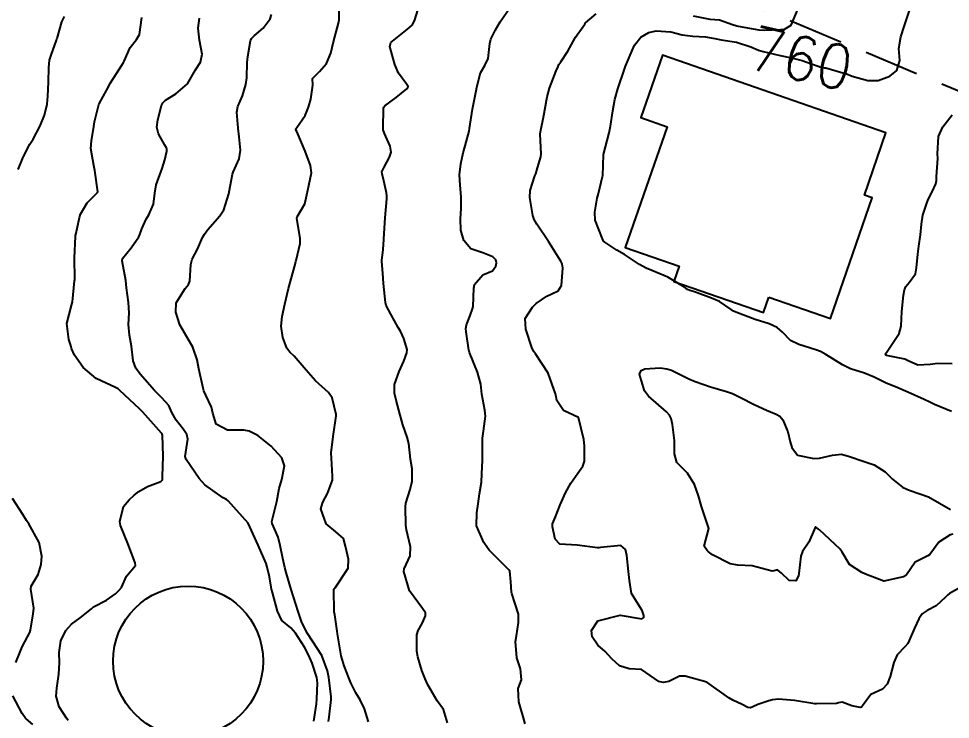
# Model space of a CAD drawing. Header units: metres. Extents: x 298520 to 308411, y 7433745 to 7450750.
# Drawn here: x 304308.5 to 304393.5, y 7439931.2 to 7439995.2 of the extents above; entities that cross this region are included whole.
import ezdxf
from ezdxf.enums import TextEntityAlignment as Align

# ---------------------------------------------------------------- set-up
doc = ezdxf.new("R2010")
doc.units = ezdxf.units.M
doc.header["$LTSCALE"] = 10
doc.linetypes.add('DASHED', pattern=[0.75, 0.5, -0.25])
for name, color, linetype in [('Cotas', 45, 'Continuous'), ('Curvas de Nivel 1m', 11, 'Continuous'), ('Curvas de Nivel 5m', 15, 'Continuous'), ('Edificações', 30, 'Continuous'), ('Vias Secundárias', 230, 'DASHED')]:
    doc.layers.add(name, color=color, linetype=linetype)
doc.styles.add('Style-STANDARD', font='STANDARD.shx')

msp = doc.modelspace()

# ---------------------------------------------------------------- linework, layer by layer
at = {"layer": 'Curvas de Nivel 1m', "flags": 128}
for points, elevation in [([(304340.431, 7439931.008), (304340.054, 7439932.209), (304339.679, 7439933.016), (304339.269, 7439933.644), (304338.814, 7439934.563), (304338.635, 7439935.03), (304338.208, 7439936.128), (304337.944, 7439937.041), (304337.851, 7439937.575), (304337.611, 7439939.046), (304337.576, 7439939.287), (304337.35, 7439940.78), (304337.308, 7439941.05), (304337.301, 7439941.103), (304337.276, 7439943.051), (304337.298, 7439943.136), (304337.385, 7439943.232), (304338.557, 7439945.033), (304338.596, 7439945.852), (304338.318, 7439947.037), (304338.137, 7439947.736), (304337.446, 7439948.347), (304336.567, 7439949.059), (304336.095, 7439950.435), (304336.255, 7439951.062), (304336.697, 7439951.845), (304337.133, 7439953.054), (304337.154, 7439953.406), (304337.038, 7439955.055), (304337.031, 7439955.555), (304337.202, 7439957.054), (304337.467, 7439958.937), (304337.475, 7439959.041), (304337.11, 7439960.569), (304336.788, 7439961.052), (304335.609, 7439962.125), (304334.752, 7439963.079), (304333.636, 7439964.353), (304333.265, 7439964.721), (304332.97, 7439965.1), (304332.602, 7439966.056), (304332.461, 7439967.108), (304332.551, 7439967.976), (304332.805, 7439969.103), (304333.147, 7439970.538), (304333.287, 7439971.096), (304333.377, 7439971.436), (304333.738, 7439972.741), (304333.806, 7439973.025), (304333.822, 7439973.089), (304334.192, 7439974.653), (304334.2, 7439975.086), (304333.904, 7439976.966), (304333.928, 7439977.089), (304334.628, 7439978.254), (304334.805, 7439979.08), (304334.972, 7439979.928), (304335.225, 7439981.076), (304335.148, 7439981.772), (304334.663, 7439983.082), (304333.881, 7439984.875), (304333.814, 7439985.023), (304333.814, 7439985.091), (304333.884, 7439985.24), (304334.66, 7439986.317), (304334.946, 7439987.08), (304335.178, 7439987.813), (304335.343, 7439989.076), (304335.326, 7439989.689), (304335.946, 7439990.341), (304336.603, 7439991.06), (304337.007, 7439992.015), (304337.243, 7439993.051), (304337.697, 7439994.742), (304337.757, 7439995.044), (304337.71, 7439996.735)], 756), ([(304347.622, 7439930.924), (304347.251, 7439932.14), (304346.671, 7439932.936), (304345.834, 7439934.387), (304345.584, 7439934.947), (304345.294, 7439935.706), (304344.912, 7439936.954), (304344.817, 7439937.456), (304344.824, 7439938.955), (304344.952, 7439939.338), (304345.344, 7439940.057), (304345.617, 7439940.681), (304345.609, 7439940.947), (304345.359, 7439941.335), (304344.171, 7439942.962), (304343.638, 7439944.731), (304343.69, 7439944.967), (304344.219, 7439946.164), (304344.245, 7439946.962), (304343.889, 7439948.526), (304343.819, 7439948.966), (304343.799, 7439950.638), (304343.843, 7439950.966), (304344.239, 7439952.215), (304344.413, 7439952.961), (304344.392, 7439954.084), (304344.26, 7439954.963), (304344.102, 7439956.407), (304343.956, 7439956.966), (304343.564, 7439958.105), (304343.364, 7439958.766), (304343.314, 7439958.974), (304342.959, 7439960.352), (304342.808, 7439960.982), (304342.809, 7439961.778), (304343.222, 7439962.976), (304343.632, 7439963.907), (304343.934, 7439964.673), (304343.949, 7439964.967), (304343.653, 7439965.965), (304343.33, 7439966.645), (304343.134, 7439966.978), (304342.459, 7439968.21), (304342.05, 7439968.995), (304341.972, 7439969.272), (304341.795, 7439970.999), (304341.727, 7439971.944), (304341.651, 7439973.001), (304341.655, 7439973.09), (304341.754, 7439974.085), (304341.832, 7439974.999), (304341.836, 7439975.071), (304341.937, 7439976.998), (304342.084, 7439978.72), (304342.103, 7439978.996), (304342.078, 7439979.258), (304341.827, 7439980.368), (304341.662, 7439981.002), (304341.64, 7439981.197), (304341.842, 7439981.623), (304342.328, 7439982.521), (304342.488, 7439982.991), (304342.408, 7439983.531), (304341.88, 7439984.69), (304341.765, 7439985.001), (304341.762, 7439985.123), (304341.787, 7439987.001), (304341.811, 7439987.094), (304341.906, 7439987.196), (304342.953, 7439987.949), (304343.93, 7439988.76), (304344.022, 7439988.879), (304344.027, 7439988.969), (304343.935, 7439989.153), (304343.152, 7439990.189), (304342.837, 7439990.987), (304342.37, 7439992.601), (304342.474, 7439992.993), (304343.995, 7439994.204), (304344.416, 7439994.548), (304344.613, 7439994.964), (304344.941, 7439996.034)], 757), ([(304354.699, 7439930.835), (304354.487, 7439931.594), (304354.117, 7439932.841), (304354.056, 7439934.061), (304354.365, 7439934.839), (304354.289, 7439935.849), (304353.938, 7439936.844), (304353.829, 7439938.344), (304353.907, 7439938.844), (304354.113, 7439940.074), (304354.088, 7439940.843), (304353.5, 7439942.73), (304353.472, 7439942.849), (304353.392, 7439943.77), (304353.313, 7439944.762), (304353.261, 7439944.852), (304351.43, 7439946.669), (304351.27, 7439946.882), (304350.939, 7439947.384), (304350.283, 7439948.892), (304350.295, 7439950.061), (304350.414, 7439950.891), (304350.553, 7439951.823), (304350.724, 7439952.888), (304350.756, 7439953.642), (304350.805, 7439954.887), (304350.832, 7439955.589), (304350.817, 7439956.887), (304350.902, 7439957.537), (304351.095, 7439958.885), (304351.032, 7439959.431), (304350.761, 7439960.888), (304350.678, 7439961.819), (304350.362, 7439962.893), (304349.641, 7439964.696), (304349.591, 7439964.849), (304349.577, 7439964.901), (304349.326, 7439966.572), (304349.31, 7439966.905), (304349.357, 7439967.216), (304349.681, 7439968.081), (304349.915, 7439968.673), (304349.957, 7439968.897), (304350.024, 7439970.582), (304350.09, 7439970.896), (304350.838, 7439971.777), (304351.732, 7439972.162), (304352.034, 7439972.58), (304352.094, 7439972.875), (304352.04, 7439973.169), (304351.748, 7439973.42), (304350.86, 7439973.781), (304349.756, 7439974.172), (304349.128, 7439974.906), (304348.831, 7439975.851), (304348.802, 7439976.91), (304348.882, 7439977.824), (304348.888, 7439978.909), (304348.774, 7439979.96), (304348.725, 7439980.911), (304348.848, 7439981.91), (304349.07, 7439982.908), (304349.227, 7439983.548), (304349.599, 7439984.903), (304349.648, 7439985.139), (304349.903, 7439986.9), (304350.253, 7439988.572), (304350.305, 7439988.896), (304350.635, 7439990.204), (304351.029, 7439990.889), (304351.32, 7439991.529), (304351.492, 7439992.885), (304351.591, 7439993.28), (304351.996, 7439994.146), (304352.421, 7439994.874), (304353.308, 7439996.153)], 758), ([(304394.2, 7439943.177), (304393.386, 7439942.718), (304393.194, 7439942.573), (304393.014, 7439942.384), (304392.17, 7439941.593), (304391.364, 7439941.168), (304390.904, 7439940.86), (304390.589, 7439940.408), (304390.196, 7439939.56), (304389.702, 7439938.416), (304389.579, 7439938.167), (304389.325, 7439937.867), (304388.621, 7439937.122), (304388.328, 7439936.435), (304387.988, 7439935.137), (304387.704, 7439934.444), (304387.278, 7439933.98), (304386.225, 7439933.509), (304385.446, 7439932.468), (304385.369, 7439932.361), (304385.26, 7439932.305), (304384.5, 7439932.481), (304383.591, 7439932.82), (304383.265, 7439932.733), (304383.075, 7439932.692), (304381.264, 7439932.646), (304381.129, 7439932.657), (304379.267, 7439932.952), (304377.795, 7439933.088), (304377.267, 7439933.027), (304376.915, 7439932.925), (304375.908, 7439932.584), (304375.468, 7439932.379), (304375.258, 7439932.274), (304374.994, 7439932.329), (304374.485, 7439932.602), (304373.644, 7439932.992), (304373.269, 7439933.212), (304371.283, 7439934.64), (304369.291, 7439935.175), (304368.771, 7439935.187), (304367.812, 7439934.682), (304367.282, 7439934.59), (304366.9, 7439934.694), (304365.299, 7439935.777), (304364.192, 7439935.834), (304363.304, 7439936.133), (304362.619, 7439936.747), (304361.992, 7439937.423), (304361.325, 7439937.999), (304360.819, 7439938.765), (304360.758, 7439939.347), (304361.347, 7439940.215), (304363.353, 7439940.73), (304365.35, 7439940.401), (304365.52, 7439940.539), (304365.52, 7439940.708), (304365.36, 7439941.182), (304364.413, 7439942.72), (304364.217, 7439943.899), (304364.118, 7439944.723), (304363.977, 7439946.172), (304363.85, 7439946.726), (304363.437, 7439947.107), (304361.581, 7439946.904), (304361.434, 7439946.881), (304361.303, 7439946.892), (304359.436, 7439947.124), (304357.864, 7439947.23), (304357.442, 7439947.673), (304357.2, 7439948.813), (304357.204, 7439949.064), (304357.462, 7439949.725), (304357.909, 7439950.803), (304358.373, 7439951.913), (304358.877, 7439952.789), (304359.512, 7439953.703), (304359.955, 7439954.339), (304360.114, 7439954.774), (304360.117, 7439956.195), (304360.066, 7439956.775), (304359.573, 7439958.78), (304358.189, 7439959.41), (304357.588, 7439960.313), (304357.493, 7439960.811), (304357.466, 7439960.94), (304356.798, 7439962.818), (304355.64, 7439964.572), (304355.46, 7439964.832), (304355.327, 7439965.152), (304354.77, 7439966.839), (304354.72, 7439967.797), (304355.367, 7439968.833), (304355.527, 7439969), (304355.696, 7439969.178), (304356.688, 7439969.835), (304357.708, 7439970.338), (304358.028, 7439970.805), (304358.144, 7439972.397), (304358.087, 7439972.805), (304357.967, 7439973.029), (304357.749, 7439973.374), (304356.843, 7439974.819), (304355.779, 7439976.394), (304355.542, 7439976.832), (304355.417, 7439977.205), (304355.125, 7439978.837), (304355.169, 7439979.487), (304355.604, 7439980.832), (304355.665, 7439981.003), (304355.844, 7439981.551), (304356.127, 7439982.559), (304356.16, 7439982.827), (304356.088, 7439984.621), (304356.105, 7439984.828), (304356.416, 7439986.306), (304356.509, 7439986.824), (304356.717, 7439988.026), (304356.921, 7439988.815), (304357.523, 7439990.381), (304357.701, 7439990.804), (304357.792, 7439990.966), (304357.959, 7439991.213), (304358.587, 7439992.181), (304358.923, 7439992.791), (304359.309, 7439993.468), (304360, 7439994.442), (304360.134, 7439994.646), (304360.215, 7439994.778), (304361.174, 7439995.606)], 759), ([(304370.01, 7439995.402), (304371.554, 7439995.098), (304372.007, 7439995.068), (304372.411, 7439995.038), (304373.605, 7439994.616), (304373.914, 7439994.523), (304374.002, 7439994.505), (304374.137, 7439994.473), (304375.996, 7439994.138), (304376.483, 7439994.098), (304377.997, 7439994.163), (304378.359, 7439994.203), (304378.955, 7439994.556), (304379.63, 7439996.156)], 759), ([(304308.503, 7439981.393), (304308.88, 7439982.357), (304309.362, 7439983.385), (304309.555, 7439983.694), (304309.871, 7439984.153), (304310.494, 7439985.371), (304310.881, 7439986.353), (304311.14, 7439987.361), (304311.202, 7439988.073), (304311.255, 7439989.36), (304311.296, 7439990.71), (304311.347, 7439991.359), (304311.493, 7439991.824), (304311.98, 7439993.18), (304312.024, 7439993.308), (304312.033, 7439993.35), (304312.476, 7439994.868), (304312.706, 7439995.343)], 752), ([(304313.034, 7439931.136), (304312.882, 7439931.335), (304312.216, 7439932.378), (304311.96, 7439933.35), (304312, 7439934.078), (304312.185, 7439935.346), (304312.254, 7439936.391), (304312.216, 7439937.346), (304312.376, 7439938.396), (304312.844, 7439939.337), (304313.339, 7439939.928), (304314.155, 7439940.511), (304315.171, 7439941.312), (304315.261, 7439941.404), (304315.356, 7439941.49), (304316.535, 7439942.123), (304317.374, 7439942.698), (304317.678, 7439942.978), (304317.9, 7439943.275), (304318.374, 7439944.29), (304319.18, 7439945.262), (304319.161, 7439945.508), (304318.481, 7439947.27), (304317.817, 7439948.908), (304317.758, 7439949.277), (304318.1, 7439950.64), (304318.616, 7439951.269), (304319.069, 7439951.674), (304319.484, 7439952.017), (304320.28, 7439952.463), (304321.498, 7439952.94), (304321.644, 7439953.095), (304321.654, 7439953.238), (304321.645, 7439953.378), (304321.693, 7439955.237), (304321.644, 7439957.146), (304321.631, 7439957.239), (304321.606, 7439957.291), (304321.554, 7439957.352), (304319.842, 7439959.257), (304319.576, 7439959.539), (304317.714, 7439961.279), (304317.594, 7439961.379), (304317.37, 7439961.51), (304315.608, 7439962.325), (304314.4, 7439963.322), (304313.634, 7439964.446), (304313.365, 7439965.059), (304313.276, 7439965.336), (304313.097, 7439965.892), (304312.914, 7439967.341), (304313.35, 7439968.996), (304313.451, 7439969.334), (304313.632, 7439971.252), (304313.643, 7439971.331), (304313.648, 7439971.397), (304313.627, 7439973.332), (304313.701, 7439975.27), (304313.708, 7439975.331), (304313.713, 7439975.382), (304313.767, 7439975.579), (304314.084, 7439977.031), (304314.175, 7439977.326), (304314.779, 7439978.345), (304315.723, 7439979.311), (304315.751, 7439979.373), (304315.488, 7439981.313), (304315.401, 7439981.753), (304315.126, 7439983.317), (304315.169, 7439984.018), (304315.384, 7439985.315), (304315.458, 7439985.743), (304315.852, 7439987.311), (304315.863, 7439987.351), (304315.905, 7439987.44), (304316.562, 7439988.662), (304316.898, 7439989.296), (304317.949, 7439990.92), (304318.086, 7439991.144), (304318.144, 7439991.278), (304318.708, 7439992.536), (304319.282, 7439993.267), (304319.537, 7439993.715), (304319.75, 7439995.263)], 753), ([(304335.434, 7439931.068), (304335.684, 7439932.638), (304335.728, 7439933.065), (304335.768, 7439934.575), (304335.704, 7439935.066), (304335.303, 7439936.377), (304335.001, 7439937.073), (304334.584, 7439937.814), (304333.779, 7439939.086), (304333.338, 7439939.586), (304332.511, 7439940.269), (304332.115, 7439941.109), (304331.682, 7439942.812), (304331.594, 7439943.117), (304331.556, 7439943.289), (304331.394, 7439944.252), (304331.201, 7439945.122), (304331.089, 7439945.442), (304330.357, 7439947.131), (304329.453, 7439949.14), (304327.624, 7439951.158), (304327.475, 7439951.28), (304327.188, 7439951.454), (304325.494, 7439952.616), (304324.983, 7439953.195), (304323.796, 7439954.931), (304323.727, 7439955.208), (304323.964, 7439956.789), (304323.87, 7439957.207), (304323.558, 7439957.692), (304322.88, 7439958.534), (304322.493, 7439959.226), (304322.213, 7439959.864), (304321.586, 7439960.553), (304320.906, 7439961.247), (304319.615, 7439962.721), (304319.202, 7439963.264), (304318.964, 7439963.932), (304318.829, 7439965.268), (304318.647, 7439966.281), (304318.551, 7439967.271), (304318.622, 7439968.333), (304318.548, 7439969.271), (304318.374, 7439970.606), (304318.298, 7439971.274), (304317.959, 7439973.058), (304317.991, 7439973.278), (304318.776, 7439974.247), (304319.479, 7439975.263), (304319.574, 7439975.452), (304319.77, 7439975.981), (304320.169, 7439976.866), (304320.398, 7439977.254), (304320.813, 7439978.235), (304320.944, 7439979.249), (304321.077, 7439979.99), (304321.519, 7439981.243), (304321.603, 7439981.475), (304321.849, 7439982.281), (304322.043, 7439983.055), (304322.042, 7439983.237), (304322.005, 7439983.378), (304321.867, 7439983.624), (304321.289, 7439984.658), (304321.138, 7439985.247), (304321.206, 7439985.931), (304321.567, 7439987.243), (304321.674, 7439987.475), (304321.91, 7439987.705), (304322.857, 7439988.288), (304323.933, 7439989.21), (304324.65, 7439990.499), (304325.12, 7439991.198), (304325.256, 7439991.904), (304325.022, 7439993.2), (304324.911, 7439994.284), (304325.005, 7439995.2)], 754), ([(304393.636, 7439963.66), (304392.342, 7439963.687), (304391.635, 7439963.604), (304390.51, 7439963.535), (304389.638, 7439963.952), (304389.307, 7439964.093), (304387.643, 7439964.43), (304387.575, 7439964.451), (304387.539, 7439964.556), (304387.645, 7439964.699), (304388.814, 7439966.433), (304388.999, 7439967.104), (304389.045, 7439968.43), (304389.201, 7439969.921), (304389.298, 7439970.426), (304389.416, 7439970.726), (304389.723, 7439971.094), (304390.281, 7439971.868), (304390.37, 7439972.414), (304390.492, 7439973.676), (304390.584, 7439974.412), (304390.734, 7439975.45), (304390.848, 7439976.409), (304390.975, 7439977.228), (304391.35, 7439978.405), (304391.486, 7439978.734), (304391.822, 7439979.347), (304392.147, 7439980.079), (304392.196, 7439980.396), (304392.213, 7439980.771), (304392.328, 7439982.393), (304392.31, 7439982.836), (304392.389, 7439984.392), (304392.782, 7439985.277), (304393.639, 7439986.374)], 761), ([(304308.272, 7439936.416), (304308.659, 7439937.387), (304308.846, 7439937.856), (304309.327, 7439938.755), (304309.551, 7439939.157), (304309.621, 7439939.377), (304309.871, 7439940.852), (304309.904, 7439941.374), (304309.63, 7439943.126), (304309.661, 7439943.377), (304310.312, 7439944.453), (304310.587, 7439945.368), (304310.654, 7439946.128), (304310.389, 7439947.37), (304309.45, 7439949.073), (304309.26, 7439949.382), (304308.924, 7439949.92), (304307.979, 7439951.395)], 752), ([(304309.836, 7439930.765), (304309.232, 7439931.273), (304309.127, 7439931.381), (304308.841, 7439931.782), (304308.009, 7439933.393)], 752)]:
    msp.add_lwpolyline(points, dxfattribs=dict(at, elevation=elevation))
at = {"layer": 'Curvas de Nivel 5m', "flags": 128}
for points, elevation in [([(304336.788, 7439931.054), (304336.842, 7439931.451), (304337.025, 7439933.052), (304337.025, 7439933.293), (304336.821, 7439935.055), (304336.696, 7439935.651), (304336.157, 7439937.062), (304335.326, 7439938.382), (304334.858, 7439939.075), (304334.341, 7439940.082), (304334.007, 7439941.083), (304333.383, 7439943.09), (304332.931, 7439944.63), (304332.809, 7439945.099), (304332.609, 7439945.908), (304332.372, 7439947.106), (304332.197, 7439947.865), (304331.632, 7439949.117), (304331.612, 7439949.275), (304332.064, 7439951.111), (304332.295, 7439952.304), (304332.525, 7439953.105), (304332.782, 7439954.367), (304332.536, 7439955.105), (304331.539, 7439956.166), (304330.335, 7439957.132), (304329.557, 7439957.54), (304329.073, 7439957.63), (304327.557, 7439957.618), (304326.551, 7439958.164), (304326.248, 7439959.18), (304326.116, 7439959.719), (304325.589, 7439960.803), (304325.427, 7439961.192), (304325.344, 7439961.445), (304324.971, 7439963.197), (304324.807, 7439964.022), (304324.4, 7439965.202), (304323.662, 7439966.492), (304323.239, 7439967.217), (304322.857, 7439968.395), (304322.88, 7439969.222), (304323.706, 7439970.55), (304324.011, 7439970.906), (304324.152, 7439971.206), (304324.222, 7439972.718), (304324.342, 7439973.204), (304324.822, 7439974.13), (304325.3, 7439975.195), (304325.46, 7439975.499), (304325.77, 7439975.935), (304326.87, 7439977.174), (304327.235, 7439977.725), (304327.692, 7439979.162), (304327.82, 7439979.836), (304328.024, 7439980.965), (304328.087, 7439981.157), (304328.628, 7439982.375), (304328.766, 7439983.151), (304328.65, 7439984.377), (304328.544, 7439985.153), (304328.412, 7439986.64), (304328.515, 7439987.154), (304328.947, 7439988.12), (304329.246, 7439989.147), (304329.327, 7439989.759), (304329.374, 7439991.146), (304329.412, 7439991.695), (304329.682, 7439993.143), (304329.768, 7439993.359), (304329.988, 7439993.599), (304330.827, 7439994.3), (304331.449, 7439995.126), (304331.587, 7439995.544)], 755), ([(304393.582, 7439959.327), (304392.013, 7439959.972), (304391.591, 7439960.162), (304391.081, 7439960.405), (304389.603, 7439961.095), (304388.483, 7439961.564), (304387.615, 7439961.908), (304386.519, 7439962.461), (304385.627, 7439962.83), (304384.364, 7439963.222), (304383.634, 7439963.568), (304382.121, 7439964.515), (304381.646, 7439964.782), (304381.215, 7439964.956), (304379.652, 7439965.42), (304378.885, 7439965.782), (304378.161, 7439966.563), (304377.669, 7439966.995), (304376.947, 7439967.304), (304375.68, 7439967.726), (304373.909, 7439968.389), (304373.691, 7439968.479), (304373.5, 7439968.613), (304372.427, 7439969.356), (304371.703, 7439969.658), (304370.132, 7439970.233), (304369.71, 7439970.363), (304369.509, 7439970.462), (304369.245, 7439970.667), (304367.726, 7439971.561), (304366.255, 7439972.185), (304365.738, 7439972.382), (304365.129, 7439972.716), (304363.752, 7439973.631), (304363.066, 7439974.051), (304361.956, 7439974.757), (304361.861, 7439974.856), (304361.766, 7439975.06), (304361.098, 7439976.767), (304361.058, 7439977.503), (304361.286, 7439978.765), (304361.385, 7439979.196), (304361.764, 7439980.761), (304361.773, 7439980.821), (304361.863, 7439982.76), (304362.352, 7439984.753), (304362.476, 7439985.338), (304362.704, 7439986.748), (304362.884, 7439987.78), (304363.158, 7439988.742), (304363.759, 7439990.541), (304363.833, 7439990.732), (304363.869, 7439990.816), (304363.958, 7439991.041), (304364.454, 7439992.247), (304364.669, 7439992.723), (304365.249, 7439993.459), (304365.995, 7439993.892), (304366.648, 7439994.052), (304367.996, 7439993.96), (304369.005, 7439993.687), (304369.992, 7439993.566), (304371.148, 7439993.492), (304371.99, 7439993.333), (304372.583, 7439993.225), (304373.987, 7439993.009), (304375.284, 7439992.597), (304375.97, 7439992.29), (304376.398, 7439992.156), (304377.965, 7439991.805), (304378.982, 7439991.573), (304379.961, 7439991.326), (304381.764, 7439990.712), (304381.954, 7439990.672), (304382.104, 7439990.667), (304382.642, 7439990.51), (304383.678, 7439990.222), (304383.949, 7439990.141), (304384.51, 7439989.922), (304385.943, 7439989.501), (304386.881, 7439989.523), (304387.948, 7439989.921), (304388.603, 7439990.44), (304388.848, 7439991.323), (304388.763, 7439992.438), (304388.942, 7439993.482), (304389.253, 7439994.431), (304389.864, 7439996.265)], 760), ([(304393.692, 7439948.134), (304393.448, 7439948.071), (304392.426, 7439947.403), (304391.702, 7439946.397), (304391.575, 7439946.245), (304391.42, 7439946.152), (304390.263, 7439945.563), (304389.458, 7439944.419), (304389.435, 7439944.387), (304389.402, 7439944.36), (304389.206, 7439944.228), (304387.397, 7439943.855), (304385.739, 7439944.467), (304385.404, 7439944.627), (304384.276, 7439945.351), (304383.598, 7439946.497), (304383.427, 7439946.764), (304381.537, 7439948.519), (304381.454, 7439948.589), (304381.186, 7439948.793), (304381.046, 7439948.524), (304380.562, 7439947.403), (304379.989, 7439946.534), (304379.84, 7439946.115), (304379.663, 7439944.537), (304379.618, 7439944.32), (304379.396, 7439943.888), (304378.763, 7439943.916), (304378.083, 7439944.56), (304377.707, 7439944.867), (304377.405, 7439944.778), (304377.213, 7439944.763), (304375.409, 7439945.229), (304374.109, 7439945.308), (304373.411, 7439945.437), (304371.796, 7439946.259), (304371.422, 7439946.511), (304371.289, 7439946.641), (304371.035, 7439947.038), (304371.453, 7439948.64), (304370.792, 7439950.647), (304370.518, 7439951.619), (304370.152, 7439952.654), (304369.513, 7439953.684), (304369.033, 7439954.183), (304368.527, 7439954.675), (304368.308, 7439955.456), (304368.333, 7439956.678), (304368.127, 7439958.119), (304368.005, 7439958.684), (304367.874, 7439958.983), (304367.579, 7439959.3), (304365.944, 7439960.706), (304365.6, 7439961.195), (304365.127, 7439962.715), (304365.273, 7439963.067), (304365.628, 7439963.216), (304367.014, 7439963.311), (304367.628, 7439963.226), (304368.034, 7439963.091), (304368.897, 7439962.671), (304369.618, 7439962.3), (304370.217, 7439962.05), (304371.607, 7439961.563), (304373.062, 7439961.157), (304373.598, 7439960.967), (304374.333, 7439960.603), (304375.587, 7439959.967), (304376.722, 7439959.439), (304377.578, 7439959.085), (304377.918, 7439958.907), (304378.212, 7439958.56), (304378.641, 7439957.47), (304378.854, 7439956.55), (304379.015, 7439956.025), (304379.531, 7439955.349), (304381.016, 7439955.037), (304381.528, 7439955.057), (304382.714, 7439955.325), (304383.532, 7439955.417), (304384.261, 7439955.22), (304385.526, 7439954.792), (304386.523, 7439954.46), (304387.517, 7439953.816), (304388.208, 7439953.138), (304389.112, 7439952.426), (304389.5, 7439952.22), (304389.791, 7439952.125), (304391.49, 7439951.543), (304393.473, 7439950.38)], 760)]:
    msp.add_lwpolyline(points, dxfattribs=dict(at, elevation=elevation))
at = {"layer": 'Edificações'}
msp.add_lwpolyline([(304376.906, 7439969.755), (304382.532, 7439967.803), (304386.35, 7439978.808), (304385.627, 7439979.058), (304387.601, 7439984.748), (304367.216, 7439991.819), (304365.242, 7439986.13), (304367.655, 7439985.293), (304363.838, 7439974.289), (304368.74, 7439972.588), (304368.256, 7439971.191), (304376.422, 7439968.358), (304376.906, 7439969.755)], dxfattribs=at)
msp.add_circle((304323.981, 7439936.546), 6.844, dxfattribs=at)
at = {"layer": 'Vias Secundárias'}
msp.add_lwpolyline([(304411.655, 7439969.648), (304412.026, 7439974.108, 0.217735), (304409.71, 7439980.541, 0.094665), (304404.237, 7439984.346), (304366.274, 7440000.206), (304342.404, 7440009.948), (304302.258, 7440025.85), (304263.159, 7440040.269), (304229.629, 7440050.915), (304210.54, 7440057.814)], format="xyb", dxfattribs=at)

# ---------------------------------------------------------------- texts
at = {"layer": 'Cotas', "style": 'Style-STANDARD'}
msp.add_text('760', height=4, rotation=347.11114, dxfattribs=at).set_placement((304379.861, 7439991.539, 760), align=Align.MIDDLE_CENTER)

doc.saveas('drawing.dxf')
